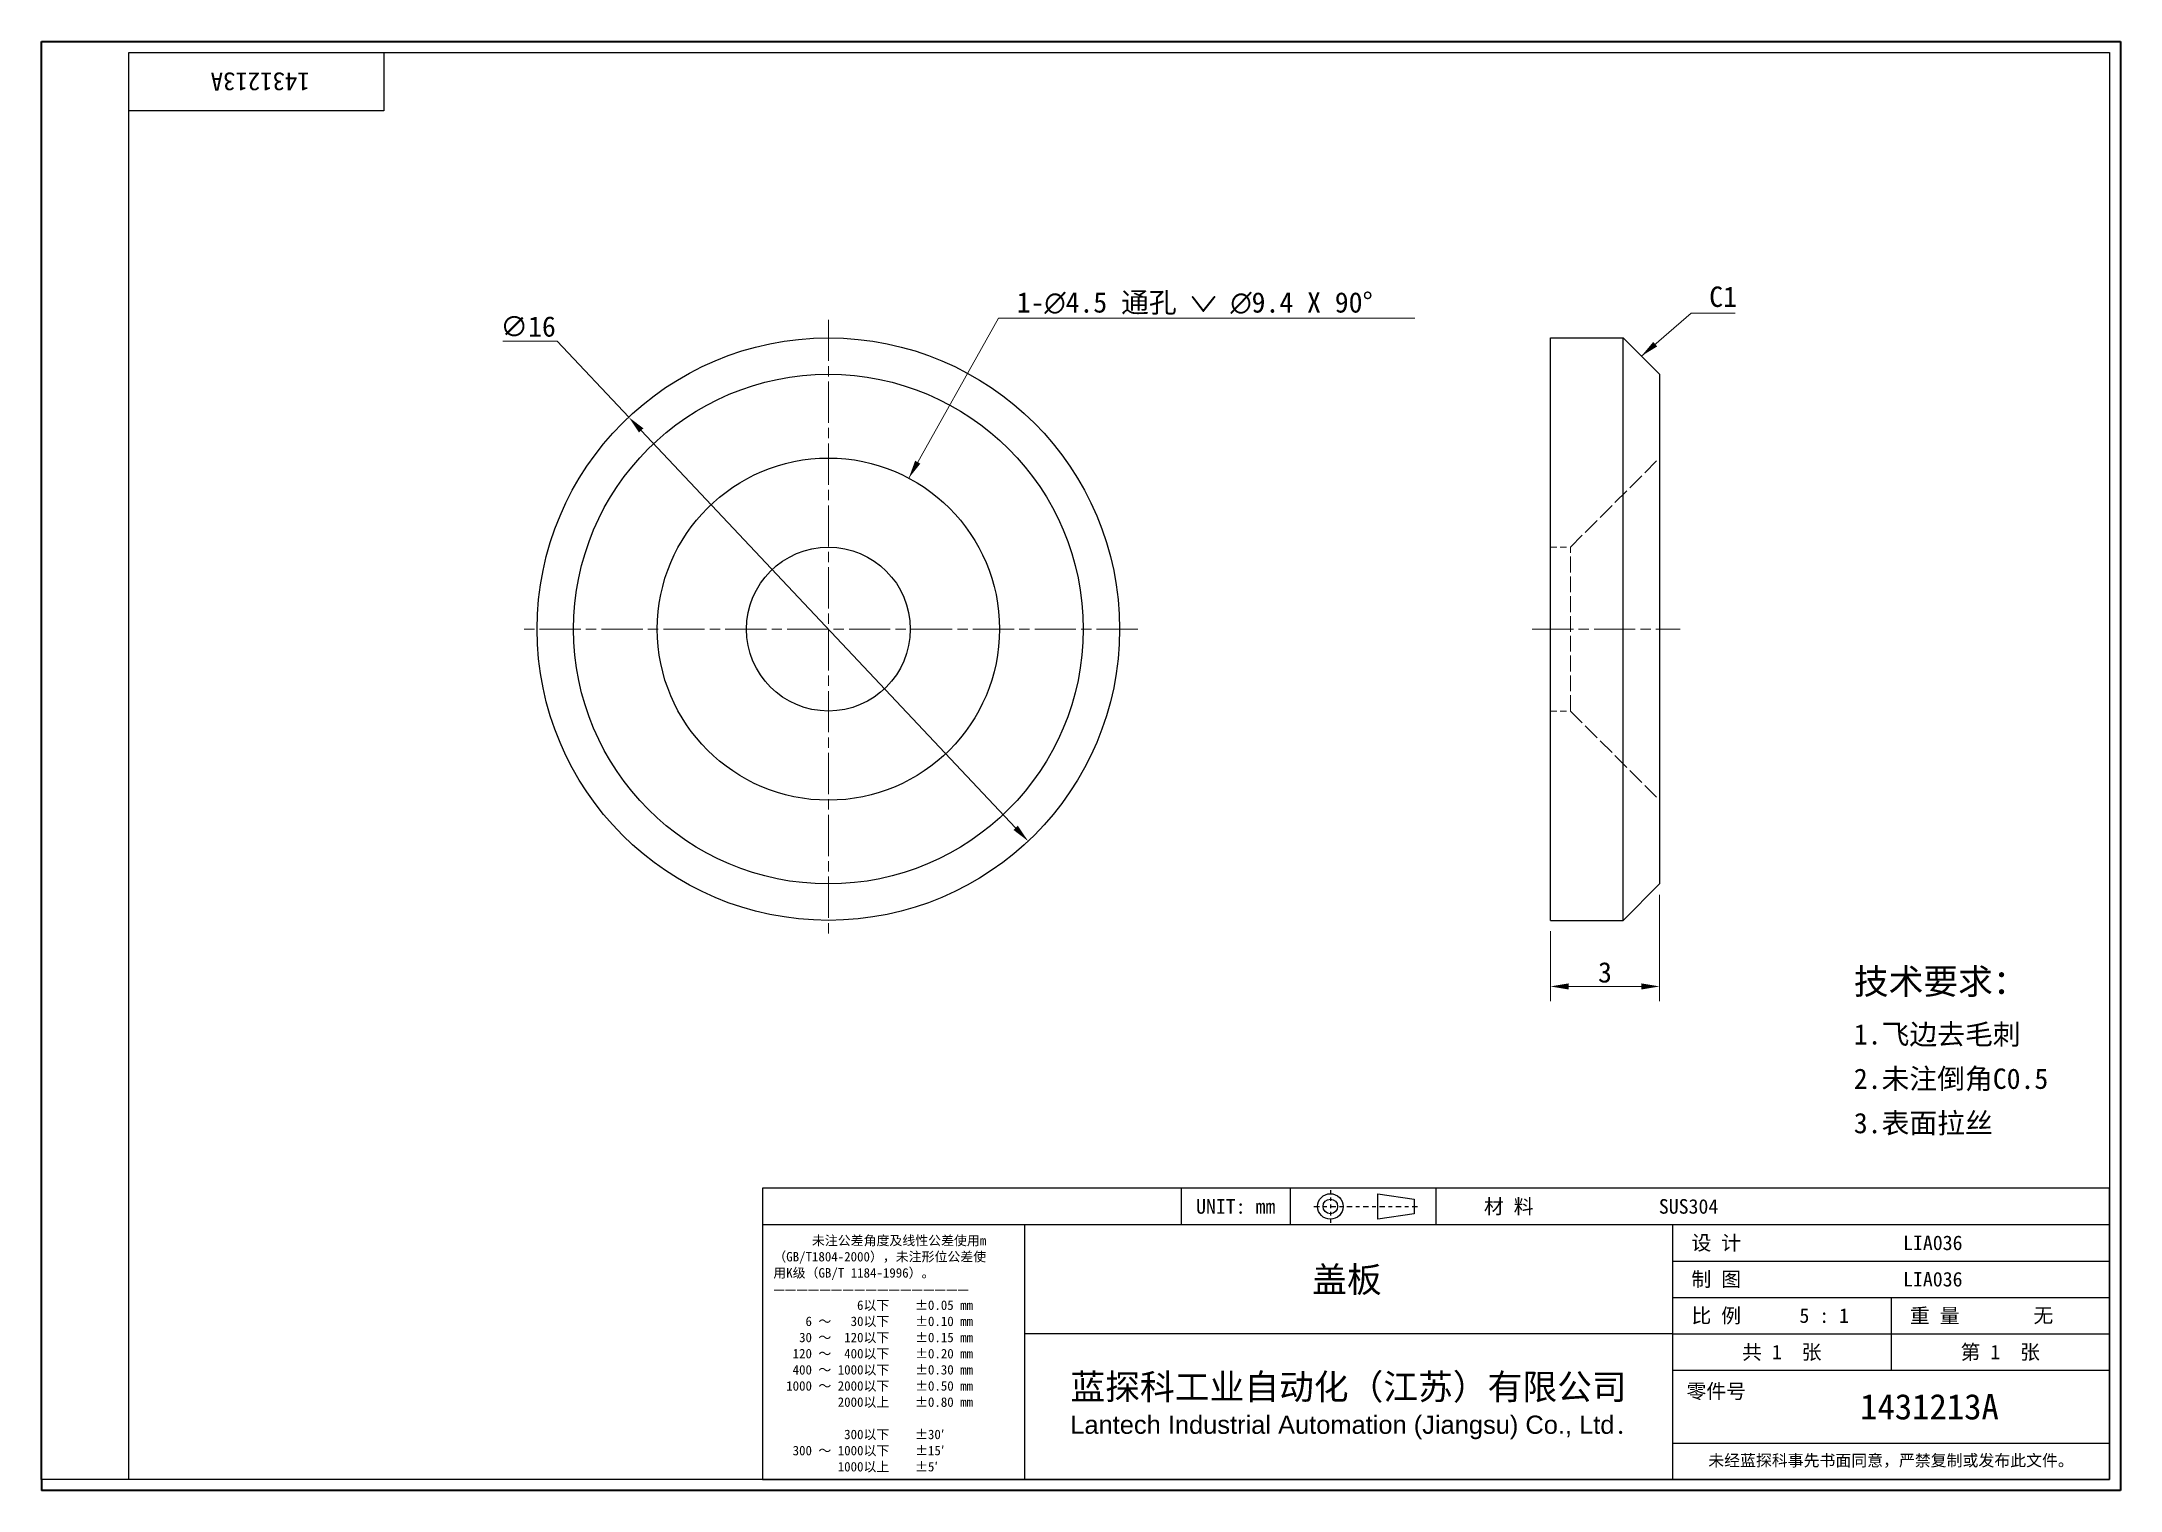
# Model space of a CAD drawing. Header units: millimetres. Extents: x 1.2 to 58.3, y 1.1 to 40.9.
import ezdxf
from ezdxf.enums import TextEntityAlignment as Align

# ---------------------------------------------------------------- set-up
doc = ezdxf.new("R2010")
doc.units = ezdxf.units.MM
doc.header["$LTSCALE"] = 0.2
doc.linetypes.add('CHAIN', pattern=[0.3543, 0.2362, -0.0295, 0.0591, -0.0295])
doc.linetypes.add('DASHED', pattern=[0.2067, 0.1654, -0.0413])
for name, color, linetype, lineweight in [('1', 7, 'Continuous', 18), ('可见 (ISO)', 7, 'Continuous', 25), ('图框 (ISO)', 7, 'Continuous', 35), ('标题 (ISO)', 7, 'Continuous', 25)]:
    doc.layers.add(name, color=color, linetype=linetype, lineweight=lineweight)
for name, color, linetype, lineweight, true_color in [('中心标记 (ISO)', 1, 'CHAIN', 18, 0xff0000), ('中心线 (ISO)', 1, 'CHAIN', 18, 0xff0000), ('尺寸 (ISO)', 7, 'Continuous', 18, 0x008000), ('符号 (ISO)', 7, 'Continuous', 18, 0x008000), ('隐藏 (ISO)', 5, 'DASHED', 18, 0x0000ff)]:
    doc.layers.add(name, color=color, linetype=linetype, lineweight=lineweight, true_color=true_color)
doc.styles.add('文本样式164', font='SimSun.ttf')
doc.styles.add('文本样式165', font='SimSun.ttf')
doc.styles.add('文本样式74', font='SimSun.ttf')
doc.styles.add('最新国标', font='simfang.ttf')
doc.styles.add('注释文本 (ISO)', font='simfang.ttf')
doc.dimstyles.new('默认 (GB)', dxfattribs={"dimscale": 0.2, "dimtxt": 2.8, "dimasz": 2.5, "dimexe": 2, "dimexo": 1.5, "dimgap": 0.5, "dimtad": 1, "dimtoh": 1, "dimdsep": 46, "dimtxsty": '最新国标', "dimcen": 0.09, "dimdle": 10, "dimclrd": 256, "dimclre": 256, "dimclrt": 256, "dimaunit": 1, "dimadec": 3, "dimazin": 2, "dimtfac": 0.535714, "dimtdec": 3, "dimtmove": 0, "dimatfit": 3, "dimfxl": 0, "dimtolj": 1, "dimlwd": -1, "dimlwe": -1, "dimarcsym": 0})
doc.dimstyles.new('默认 (GB)$7', dxfattribs={"dimscale": 0.2, "dimtxt": 2.8, "dimasz": 2.5, "dimexe": 2, "dimexo": 1.5, "dimgap": 0.5, "dimtad": 1, "dimtoh": 1, "dimdsep": 46, "dimtxsty": '最新国标', "dimcen": 0.09, "dimdle": 10, "dimclrd": 256, "dimclre": 256, "dimclrt": 256, "dimaunit": 1, "dimadec": 3, "dimazin": 2, "dimtfac": 0.535714, "dimtdec": 3, "dimtmove": 0, "dimatfit": 3, "dimfxl": 0, "dimtolj": 1, "dimlwd": -1, "dimlwe": -1, "dimarcsym": 0})

# ---------------------------------------------------------------- blocks, each defined once
blk = doc.blocks.new('图框 最新国标')
at = {"layer": '图框 (ISO)'}
for p, q in [((6, 7), (6, 204.5)), ((6, 204.5), (291.5, 204.5)), ((291.5, 204.5), (291.5, 5.5)), ((6, 7), (6, 5.5)), ((6, 7), (6, 5.5)), ((291.5, 5.5), (6, 5.5))]:
    blk.add_line(p, q, dxfattribs=at)
at = {"layer": '图框 (ISO)', "color": 7, "linetype": 'Continuous', "lineweight": 25}
for p, q in [((18, 203), (290, 203)), ((18, 7), (18, 203)), ((18, 203), (290, 203)), ((53, 203), (53, 195)), ((290, 203), (290, 7)), ((290, 203), (290, 7)), ((53, 195), (18, 195)), ((290, 7), (6, 7)), ((290, 7), (18, 7))]:
    blk.add_line(p, q, dxfattribs=at)
at = {"layer": '图框 (ISO)', "style": '文本样式74'}
blk.add_attdef('零件代号_001', (42.82, 200.25), '', height=2.5, rotation=180, dxfattribs=at)
blk = doc.blocks.new('标题栏 最新国标')
at = {"layer": '标题 (ISO)'}
for p, q in [((381.98, -183.84), (196.98, -183.84)), ((196.98, -183.84), (196.98, -223.84)), ((254.48, -183.84), (254.48, -188.84)), ((269.48, -183.84), (269.48, -188.84)), ((281.48, -188.09), (281.48, -184.59)), ((281.48, -184.59), (286.48, -185.34)), ((286.48, -185.34), (286.48, -187.34)), ((289.48, -183.84), (289.48, -188.84)), ((381.98, -223.84), (381.98, -183.84)), ((383.48, -183.84), (383.48, -225.34)), ((286.48, -187.34), (281.48, -188.09)), ((196.98, -188.84), (381.98, -188.84)), ((232.98, -188.84), (232.98, -223.84)), ((321.98, -188.84), (321.98, -223.84)), ((321.98, -193.84), (381.98, -193.84)), ((321.98, -198.84), (381.98, -198.84)), ((351.98, -198.84), (351.98, -208.84)), ((321.98, -203.84), (232.98, -203.84)), ((321.98, -203.84), (381.98, -203.84)), ((321.98, -208.84), (381.98, -208.84)), ((321.98, -218.84), (381.98, -218.84)), ((196.98, -223.84), (381.98, -223.84)), ((383.48, -225.34), (196.98, -225.34))]:
    blk.add_line(p, q, dxfattribs=at)
at = {"layer": '标题 (ISO)', "linetype": 'CHAIN', "ltscale": 5.000333}
blk.add_line((274.98, -184.09), (274.98, -188.59), dxfattribs=at)
at = {"layer": '标题 (ISO)', "linetype": 'CHAIN', "ltscale": 15.834605}
blk.add_line((272.73, -186.34), (286.98, -186.34), dxfattribs=at)
at = {"layer": '标题 (ISO)'}
for radius in [1.75, 1]:
    blk.add_circle((274.98, -186.34), radius, dxfattribs=at)
at = {"layer": '1', "style": '文本样式164'}
for s, p in [('UNIT: mm', (261.98, -186.34)), ('材 料', (299.48, -186.34)), ('设 计', (327.98, -191.34)), ('制 图', (327.98, -196.34)), ('比 例', (327.98, -201.34)), ('重 量', (357.98, -201.34)), ('共 1  张', (336.98, -206.34)), ('第 1  张', (366.98, -206.34))]:
    blk.add_text(s, height=2, dxfattribs=at).set_placement(p, align=Align.MIDDLE_CENTER)
at = {"layer": '标题 (ISO)', "style": '注释文本 (ISO)'}
for s, insert, char_height, attachment_point, line_spacing_factor in [('\\fSimSun|b0|i0;{\\H1.3000;      未注公差角度及线性公差使用m\\P}\\fSimSun|b0|i0;{\\H1.3000;（GB/T1804-2000），未注形位公差使\\P}\\fSimSun|b0|i0;{\\H1.3000;用K级（GB/T 1184-1996）。\\P}\\fSimSun|b0|i0;{\\H1.3000;—————————————————\\P}\\fSimSun|b0|i0;{\\H1.3000;             6以下    ±0.05 mm\\P}\\fSimSun|b0|i0;{\\H1.3000;     6 ～   30以下    ±0.10 mm\\P}\\fSimSun|b0|i0;{\\H1.3000;    30 ～  120以下    ±0.15 mm\\P}\\fSimSun|b0|i0;{\\H1.3000;   120 ～  400以下    ±0.20 mm\\P}\\fSimSun|b0|i0;{\\H1.3000;   400 ～ 1000以下    ±0.30 mm\\P}\\fSimSun|b0|i0;{\\H1.3000;  1000 ～ 2000以下    ±0.50 mm\\P}\\fSimSun|b0|i0;{\\H1.3000;          2000以上    ±0.80 mm\\P}\\fSimSun|b0|i0;{\\H1.3000;\\P}\\fSimSun|b0|i0;{\\H1.3000;           300以下    ±30′\\P}\\fSimSun|b0|i0;{\\H1.3000;   300 ～ 1000以下    ±15′\\P}\\fSimSun|b0|i0;{\\H1.3000;          1000以上    ±5′}', (198.48, -206.63), 1.3, 4, 1.023913), ('{\\fMicrosoft YaHei|b0|i0|c134|p34;\\H1.75x;蓝探科工业自动化（江苏）有限公司\\P\\fArial|b0|i0|c0|p34;\\H0.71429x;Lantech Industrial Automation (Jiangsu) Co., Ltd\\fFangSong|b0|i0|c134|p49;.\\H1.15195x; }', (277.48, -213.84), 2, 5, 0.978695)]:
    blk.add_mtext(s, dxfattribs=dict(at, insert=insert, char_height=char_height, attachment_point=attachment_point, line_spacing_factor=line_spacing_factor))
at = {"layer": '标题 (ISO)', "attachment_point": 5, "style": '注释文本 (ISO)'}
for s, insert, char_height in [('\\fFangSong|b0|i0;零件号', (327.98, -211.84), 2), ('\\fSimSun|b0|i0;{\\H1.6000;未经蓝探科事先书面同意，严禁复制或发布此文件。}', (351.98, -221.34), 1.6)]:
    blk.add_mtext(s, dxfattribs=dict(at, insert=insert, char_height=char_height))
at = {"layer": '标题 (ISO)'}
for tag, p, height, style in [('材料_001', (320.09, -187.33), 2, '注释文本 (ISO)'), ('设计人_001', (353.63, -192.33), 2, '注释文本 (ISO)'), ('库存编号_001', (272.49, -198.13), 3.5, '文本样式165'), ('设计人_001', (353.63, -197.33), 2, '注释文本 (ISO)'), ('视图比例_001', (339.4, -202.33), 2, '注释文本 (ISO)'), ('质量\\P3;_001', (371.53, -202.3), 2, '注释文本 (ISO)'), ('零件代号_001', (347.74, -215.59), 3.5, '文本样式165')]:
    blk.add_attdef(tag, p, '', height=height, dxfattribs=dict(at, style=style))
blk = doc.blocks.new('*D5')
at = {"layer": 'Defpoints', "color": 0, "transparency": 16777216}
for p in [(17.327, 30.583), (28.298, 18.937)]:
    blk.add_point(p, dxfattribs=at)
at = {"layer": '尺寸 (ISO)', "color": 116, "true_color": 0x00803f, "transparency": 16777216}
for p, q in [((15.36, 32.67), (13.865, 32.67)), ((17.327, 30.583), (15.36, 32.67)), ((27.955, 19.301), (17.67, 30.219))]:
    blk.add_line(p, q, dxfattribs=at)
for points in [[(17.73, 30.276), (17.609, 30.162), (17.327, 30.583)], [(28.016, 19.358), (27.894, 19.244), (28.298, 18.937)]]:
    blk.add_solid(points, dxfattribs=at)
at = {"layer": '尺寸 (ISO)', "transparency": 16777216, "insert": (14.563, 33.069), "char_height": 0.56, "attachment_point": 5, "style": '最新国标'}
blk.add_mtext('\\A1;∅16', dxfattribs=at)
blk = doc.blocks.new('*D6')
at = {"layer": 'Defpoints', "color": 0, "transparency": 16777216}
for p in [(45.642, 17.76), (42.642, 16.76), (45.642, 14.944)]:
    blk.add_point(p, dxfattribs=at)
at = {"layer": '尺寸 (ISO)', "color": 116, "true_color": 0x00803f, "transparency": 16777216}
for p, q in [((45.642, 17.46), (45.642, 14.544)), ((42.642, 16.46), (42.642, 14.544)), ((43.142, 14.944), (45.142, 14.944))]:
    blk.add_line(p, q, dxfattribs=at)
for points in [[(43.142, 15.028), (43.142, 14.861), (42.642, 14.944)], [(45.142, 15.028), (45.142, 14.861), (45.642, 14.944)]]:
    blk.add_solid(points, dxfattribs=at)
at = {"layer": '尺寸 (ISO)', "transparency": 16777216, "insert": (44.142, 15.328), "char_height": 0.56, "attachment_point": 5, "style": '最新国标'}
blk.add_mtext('\\A1;3', dxfattribs=at)

msp = doc.modelspace()

# ---------------------------------------------------------------- linework, layer by layer
at = {"layer": '中心标记 (ISO)', "ltscale": 23.990969}
for p, q in [((22.812, 33.26), (22.812, 16.26)), ((31.312, 24.76), (14.312, 24.76))]:
    msp.add_line(p, q, dxfattribs=at)
at = {"layer": '中心线 (ISO)', "ltscale": 23.990969}
msp.add_line((42.142, 24.76), (46.203, 24.76), dxfattribs=at)
at = {"layer": '可见 (ISO)'}
for p, q in [((42.642, 16.76), (42.642, 32.76)), ((42.642, 32.76), (44.642, 32.76)), ((44.642, 16.76), (44.642, 32.76)), ((45.642, 31.76), (44.642, 32.76)), ((45.642, 31.76), (45.642, 17.76)), ((45.642, 17.76), (44.642, 16.76)), ((42.642, 16.76), (44.642, 16.76))]:
    msp.add_line(p, q, dxfattribs=at)
for radius in [8, 7, 4.7, 2.25]:
    msp.add_circle((22.812, 24.76), radius, dxfattribs=at)
at = {"layer": '隐藏 (ISO)', "ltscale": 13.968808}
for p, q in [((43.192, 27.01), (45.642, 29.46)), ((43.192, 22.51), (45.642, 20.06))]:
    msp.add_line(p, q, dxfattribs=at)
at = {"layer": '隐藏 (ISO)', "ltscale": 5.237816}
for p, q in [((42.642, 27.01), (43.192, 27.01)), ((42.642, 22.51), (43.192, 22.51))]:
    msp.add_line(p, q, dxfattribs=at)
at = {"layer": '隐藏 (ISO)', "ltscale": 13.152811}
msp.add_line((43.192, 22.51), (43.192, 27.01), dxfattribs=at)

# ---------------------------------------------------------------- block references
at = {"xscale": 0.2, "yscale": 0.2, "zscale": 0.2}
msp.add_blockref('图框 最新国标', (0, 0), dxfattribs=at).add_auto_attribs({'零件代号_001': '1431213A'})
ref = msp.add_blockref('标题栏 最新国标', (-18.397, 46.169), dxfattribs=dict(xscale=0.2, yscale=0.2, zscale=0.2))
ref.add_attrib('零件代号_001', '1431213A', (51.151, 3.05), dxfattribs={"layer": '标题 (ISO)', "height": 0.7, "style": '文本样式165'})
ref.add_attrib('库存编号_001', '盖板', (36.101, 6.542), dxfattribs={"layer": '标题 (ISO)', "height": 0.7, "style": '文本样式165'})
ref.add_attrib('质量\\P3;_001', '无', (55.909, 5.708), dxfattribs={"layer": '标题 (ISO)', "height": 0.4, "style": '注释文本 (ISO)'})
ref.add_attrib('视图比例_001', '5 : 1', (49.483, 5.703), dxfattribs={"layer": '标题 (ISO)', "height": 0.4, "style": '注释文本 (ISO)'})
ref.add_attrib('设计人_001', 'LIA036', (52.33, 7.702), dxfattribs={"layer": '标题 (ISO)', "height": 0.4, "style": '注释文本 (ISO)'})
ref.add_attrib('设计人_001', 'LIA036', (52.33, 6.702), dxfattribs={"layer": '标题 (ISO)', "height": 0.4, "style": '注释文本 (ISO)'})
ref.add_attrib('材料_001', 'SUS304', (45.622, 8.702), dxfattribs={"layer": '标题 (ISO)', "height": 0.4, "style": '注释文本 (ISO)'})

# ---------------------------------------------------------------- texts
at = {"layer": '符号 (ISO)'}
for s, insert, char_height, width, attachment_point, line_spacing_factor, style in [('1-\\fAIGDT|b0|i0;{\\H0.5600;n}\\fFangSong|b0|i0;{\\H0.5600;4.5 通孔 }\\fAIGDT|b0|i0;{\\H0.5600;w}\\fFangSong|b0|i0;{\\H0.5600; }\\fAIGDT|b0|i0;{\\H0.5600;n}\\fFangSong|b0|i0;{\\H0.5600;9.4 X 90°}', (27.984, 33.394), 0.56, 11.81137, 7, 0.49, '最新国标'), ('{\\H1.75x;技术要求：\\H0.8x;\\P1.飞边去毛刺\\P2.未注倒角C0.5\\P3.表面拉丝}', (50.977, 13.141), 0.4, 5.86854, 4, 1.305367, '注释文本 (ISO)')]:
    msp.add_mtext(s, dxfattribs=dict(at, insert=insert, char_height=char_height, width=width, attachment_point=attachment_point, line_spacing_factor=line_spacing_factor, style=style))
at = {"layer": '符号 (ISO)', "insert": (47.005, 34.171), "char_height": 0.56, "attachment_point": 1, "style": '最新国标'}
msp.add_mtext('C1', dxfattribs=at)

# ---------------------------------------------------------------- dimensions: what is measured, and where the dimension line sits
at = {"layer": '尺寸 (ISO)', "color": 116, "true_color": 0x00803f}
dim = msp.add_diameter_dim_2p(p1=(28.298, 18.937), p2=(17.327, 30.583), dimstyle='默认 (GB)', override={"dimgap": 0.5, "dimtih": 1, "dimdec": 2, "dimlfac": 1, "dimtol": 0, "dimlim": 0, "dimtp": 0, "dimtm": 0, "dimtdec": 3, "dimatfit": 2}, dxfattribs=at)
dim.commit()
dim.dimension.update_dxf_attribs({"geometry": '*D5', "text_midpoint": (14.563, 32.67), "dimtype": 163})
dim = msp.add_linear_dim(base=(45.642, 14.944), p1=(42.642, 16.76), p2=(45.642, 17.76), angle=180, dimstyle='默认 (GB)', override={"dimgap": 0.5, "dimtoh": 0, "dimdec": 2, "dimtol": 0, "dimlim": 0, "dimtp": 0, "dimtm": 0, "dimtdec": 3, "dimtofl": 0, "dimatfit": 1}, dxfattribs=at)
dim.commit()
dim.dimension.update_dxf_attribs({"geometry": '*D6', "text_midpoint": (44.142, 14.944), "dimtype": 160})

# ---------------------------------------------------------------- leaders
at = {"layer": '符号 (ISO)', "annotation_type": 0, "has_hookline": 1, "hookline_direction": 0, "text_width": 10.939}
msp.add_leader([(25.021, 28.909), (27.484, 33.301), (27.984, 33.301)], dimstyle='默认 (GB)$7', override={"dimgap": 0, "dimtad": 1}, dxfattribs=at)
at = {"layer": '符号 (ISO)', "color": 116, "true_color": 0x00803f, "annotation_type": 0, "has_hookline": 1, "hookline_direction": 0, "text_width": 0.71}
msp.add_leader([(45.142, 32.26), (46.505, 33.435), (47.005, 33.435)], dimstyle='默认 (GB)$7', override={"dimgap": 0, "dimtad": 1}, dxfattribs=at)

doc.saveas('drawing.dxf')
